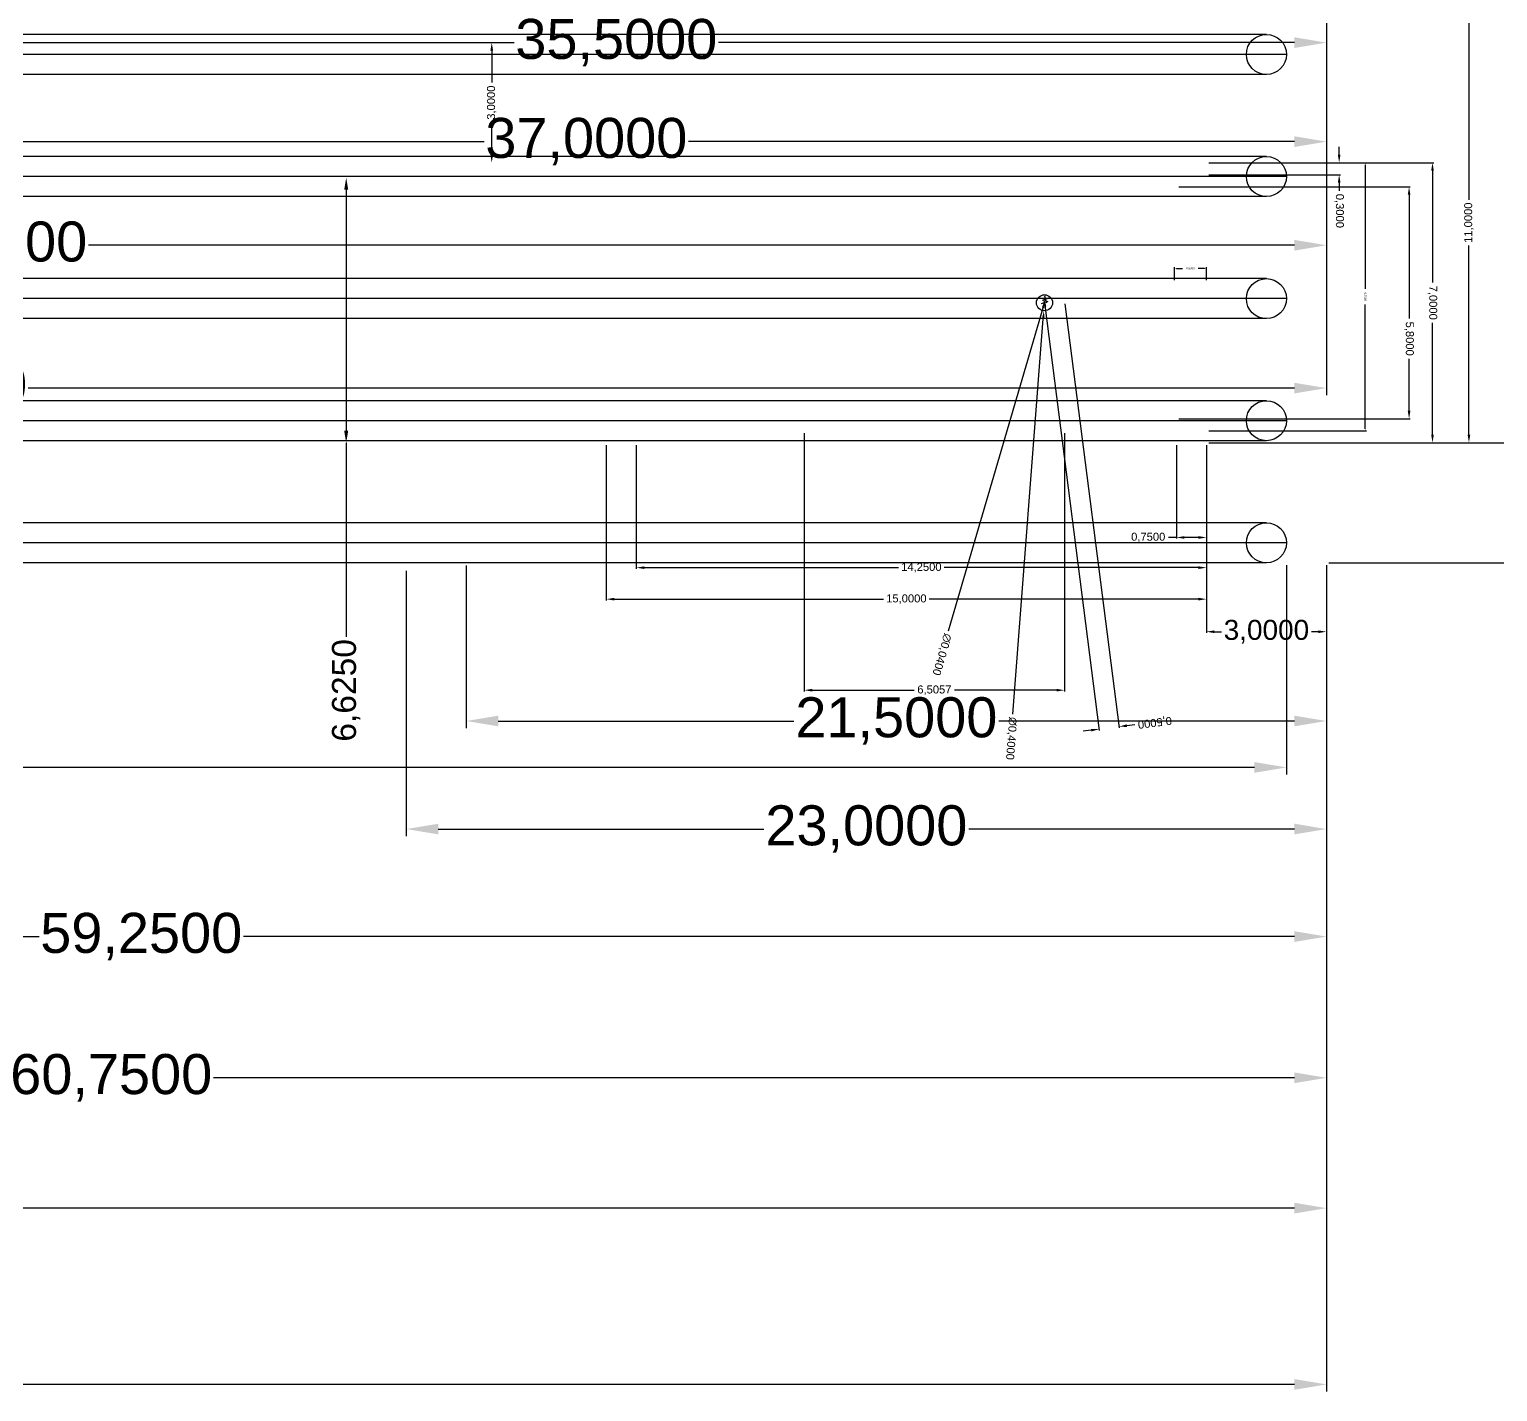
# Model space of a CAD drawing. Header units: millimetres. Extents: x -129 to 171, y -129 to 202.
# Drawn here: x 99.18 to 135.88, y -9.59 to 24.45 of the extents above; entities that cross this region are included whole.
import ezdxf

# ---------------------------------------------------------------- set-up
doc = ezdxf.new("R2010")
doc.units = ezdxf.units.MM
doc.header["$MEASUREMENT"] = 0
for name, color, linetype, plot in [('Acoperis', 180, 'Continuous', False), ('Dimenisuni corp 1', 11, 'Continuous', False), ('Dimensiune acoperis', 11, 'Continuous', False), ('Dimensiuni corp 0', 11, 'Continuous', False), ('Dimensiuni interior_1', 11, 'Continuous', False), ('Utilități_1', 130, 'Continuous', False)]:
    doc.layers.add(name, color=color, linetype=linetype, plot=plot)
doc.styles.get("Standard").update_dxf_attribs({"font": 'arial.ttf'})
doc.dimstyles.new('Mici', dxfattribs={"dimtxt": 0.05, "dimasz": 0.05, "dimexe": 0.03, "dimexo": 0.0625, "dimgap": 0.09, "dimtad": 0, "dimdec": 4, "dimzin": 0, "dimtxsty": 'Standard', "dimcen": 0.09, "dimclrd": 1, "dimclre": 1, "dimadec": 0, "dimazin": 0, "dimtfac": 1, "dimtdec": 4, "dimtofl": 0, "dimtmove": 0, "dimatfit": 3, "dimfxl": 1, "dimtolj": 1, "dimtzin": 0, "dimarcsym": 0})
doc.dimstyles.get("Standard").update_dxf_attribs({"dimtxt": 0.18, "dimasz": 0.18, "dimexe": 0.18, "dimexo": 0.0625, "dimgap": 0.09, "dimtad": 0, "dimtih": 1, "dimtoh": 1, "dimdec": 4, "dimzin": 0, "dimdsep": 46, "dimtxsty": 'Standard', "dimcen": 0.09, "dimadec": 0, "dimazin": 0, "dimtfac": 1, "dimtdec": 4, "dimtofl": 0, "dimtmove": 0, "dimatfit": 3, "dimfxl": 1, "dimtolj": 1, "dimtzin": 0, "dimarcsym": 0})

# ---------------------------------------------------------------- blocks, each defined once
blk = doc.blocks.new('*U32')
blk.add_circle((1.49999999999894, -96.99999999999996), 0.5000000000001137)
at = {"extrusion": (-1, 4.06467440516848e-14, 2.355961287695854e-14)}
for centre, radius, start, end in [((48.49999999999939, -16.80000000000097, -1.500000000000128), 51.80000000000093, 18.92464441605206, 161.0753555839479), ((48.49999999999981, -16.84057971014472, -1.000000000000142), 51.34057971014472, 19.14845577018345, 160.8515442298165), ((48.49999999999975, -16.84057971014466, -2.000000000000142), 51.3405797101447, 19.1484557701835, 160.8515442298165), ((48.49999999999926, -16.88235294117718, -1.500000000000156), 50.8823529411772, 19.3775731207342, 160.6224268792658)]:
    blk.add_arc(centre, radius, start, end, dxfattribs=at)
blk = doc.blocks.new('*U33')
at = {"layer": 'Acoperis', "color": 0, "linetype": 'ByBlock', "lineweight": -2, "transparency": 16777216, "rotation": 90.00000000000072}
for p in [(244.1809216590268, 56.02224301276335), (244.1809216590268, 52.97094301276335), (244.1809216590268, 49.91964301276335), (244.1809216590269, 46.86834301276335), (244.1809216590269, 43.81704301276335)]:
    blk.add_blockref('*U32', p, dxfattribs=at)
blk = doc.blocks.new('*D75')
at = {"layer": 'Defpoints', "color": 0, "transparency": 16777216}
for p in [(47.87651810812984, 13.55132690940241), (145.8765181081308, 13.55132690940238), (47.87651810812984, 8.437973050229173)]:
    blk.add_point(p, dxfattribs=at)
at = {"layer": 'Dimensiune acoperis', "color": 1, "lineweight": -2, "transparency": 16777216}
for p, q in [((47.87651810813001, 13.48882690940181), (47.87651810812994, 8.257973050228578)), ((145.876518108131, 13.48882690940057), (145.8765181081309, 8.25797305022736)), ((48.67651810812994, 8.437973050228567), (94.3240351613364, 8.437973050228)), ((145.0765181081309, 8.437973050227368), (99.4290010549244, 8.437973050227937))]:
    blk.add_line(p, q, dxfattribs=at)
at = {"layer": 'Dimensiune acoperis', "color": 1, "transparency": 16777216}
for points in [[(48.67651810812994, 8.5713063835619), (48.67651810812994, 8.304639716895235), (47.87651810812994, 8.437973050228578)], [(145.0765181081309, 8.571306383560701), (145.0765181081309, 8.304639716894036), (145.8765181081309, 8.43797305022736)]]:
    blk.add_solid(points, dxfattribs=at)
at = {"layer": 'Dimensiune acoperis', "color": 0, "transparency": 16777216, "insert": (96.8765181081304, 8.437973050227969), "char_height": 1, "attachment_point": 5}
blk.add_mtext('\\A1;98,0000', dxfattribs=at)
blk = doc.blocks.new('*D204')
at = {"layer": 'Defpoints', "color": 0, "transparency": 16777216}
for p in [(123.3765181081307, 23.17632690940138), (122.3749307818808, 16.55132690940241), (123.3765181081307, 16.55132690940241)]:
    blk.add_point(p, dxfattribs=at)
at = {"layer": 'Dimensiuni interior_1', "color": 1, "lineweight": -2, "transparency": 16777216}
for p, q in [((122.3749307818808, 22.87632690940137), (122.3749307818808, 16.85132690940241)), ((122.3749307818808, 16.55132690940241), (122.3749307818808, 11.69987056560925))]:
    blk.add_line(p, q, dxfattribs=at)
at = {"layer": 'Dimensiuni interior_1', "color": 1, "transparency": 16777216}
for points in [[(122.3249307818809, 22.87632690940137), (122.4249307818808, 22.87632690940137), (122.3749307818808, 23.17632690940138)], [(122.3249307818809, 16.85132690940241), (122.4249307818808, 16.85132690940241), (122.3749307818808, 16.55132690940241)]]:
    blk.add_solid(points, dxfattribs=at)
at = {"layer": 'Dimensiuni interior_1', "color": 0, "transparency": 16777216, "insert": (122.3749307818808, 10.36382690940185), "char_height": 0.6, "attachment_point": 5, "rotation": 90}
blk.add_mtext('\\A1;6,6250', dxfattribs=at)
blk = doc.blocks.new('*D206')
at = {"layer": 'Defpoints', "color": 0, "transparency": 16777216}
for p in [(46.87651810813044, 13.55132690940242), (146.8765181081305, 13.41560890452413), (146.8765181081305, -6.981941178238827)]:
    blk.add_point(p, dxfattribs=at)
at = {"layer": 'Dimenisuni corp 1', "color": 1, "lineweight": -2, "transparency": 16777216}
for p, q in [((46.87651810813044, 13.48882690940242), (46.87651810813044, -7.161941178238827)), ((146.8765181081305, 13.35310890452413), (146.8765181081305, -7.161941178238827)), ((47.67651810813044, -6.981941178238827), (93.98262997716182, -6.981941178238827)), ((146.0765181081304, -6.981941178238827), (99.77040623909906, -6.981941178238827))]:
    blk.add_line(p, q, dxfattribs=at)
at = {"layer": 'Dimenisuni corp 1', "color": 1, "transparency": 16777216}
for points in [[(47.67651810813044, -6.848607844905493), (47.67651810813044, -7.115274511572161), (46.87651810813044, -6.981941178238827)], [(146.0765181081304, -6.848607844905493), (146.0765181081304, -7.115274511572161), (146.8765181081305, -6.981941178238827)]]:
    blk.add_solid(points, dxfattribs=at)
at = {"layer": 'Dimenisuni corp 1', "color": 0, "transparency": 16777216, "insert": (96.87651810813044, -6.981941178238827), "char_height": 1, "attachment_point": 5}
blk.add_mtext('\\A1;100,0000', dxfattribs=at)
blk = doc.blocks.new('*D230')
at = {"layer": 'Defpoints', "color": 0, "transparency": 16777216}
for p in [(125.3765181081305, 13.54778452086554), (146.8765181081304, 13.55132690940239), (125.3765181081305, 9.598076327219509)]:
    blk.add_point(p, dxfattribs=at)
at = {"layer": 'Dimenisuni corp 1', "color": 1, "lineweight": -2, "transparency": 16777216}
for p, q in [((125.3765181081305, 13.48528452086554), (125.3765181081305, 9.41807632721951)), ((146.8765181081304, 13.48882690940239), (146.8765181081304, 9.41807632721951)), ((126.1765181081305, 9.598076327219509), (133.5655085583351, 9.598076327219509)), ((146.0765181081304, 9.598076327219509), (138.6875276579258, 9.598076327219509))]:
    blk.add_line(p, q, dxfattribs=at)
at = {"layer": 'Dimenisuni corp 1', "color": 1, "transparency": 16777216}
for points in [[(126.1765181081305, 9.731409660552842), (126.1765181081305, 9.464742993886176), (125.3765181081305, 9.598076327219509)], [(146.0765181081304, 9.731409660552842), (146.0765181081304, 9.464742993886176), (146.8765181081304, 9.598076327219509)]]:
    blk.add_solid(points, dxfattribs=at)
at = {"layer": 'Dimenisuni corp 1', "color": 0, "transparency": 16777216, "insert": (136.1265181081304, 9.598076327219509), "char_height": 1, "attachment_point": 5}
blk.add_mtext('\\A1;21,5000', dxfattribs=at)
blk = doc.blocks.new('*D232')
at = {"layer": 'Defpoints', "color": 0, "transparency": 16777216}
for p in [(49.87651810813044, 13.55132690940245), (146.8765181081305, 13.41560890452413), (146.8765181081305, -2.576111683230266)]:
    blk.add_point(p, dxfattribs=at)
at = {"layer": 'Dimenisuni corp 1', "color": 1, "lineweight": -2, "transparency": 16777216}
for p, q in [((49.87651810813044, 13.48882690940245), (49.87651810813044, -2.756111683230266)), ((146.8765181081305, 13.35310890452413), (146.8765181081305, -2.756111683230266)), ((50.67651810813044, -2.576111683230266), (95.82403516133644, -2.576111683230266)), ((146.0765181081304, -2.576111683230266), (100.9290010549244, -2.576111683230266))]:
    blk.add_line(p, q, dxfattribs=at)
at = {"layer": 'Dimenisuni corp 1', "color": 1, "transparency": 16777216}
for points in [[(50.67651810813044, -2.442778349896933), (50.67651810813044, -2.709445016563599), (49.87651810813044, -2.576111683230266)], [(146.0765181081304, -2.442778349896933), (146.0765181081304, -2.709445016563599), (146.8765181081305, -2.576111683230266)]]:
    blk.add_solid(points, dxfattribs=at)
at = {"layer": 'Dimenisuni corp 1', "color": 0, "transparency": 16777216, "insert": (98.37651810813044, -2.576111683230266), "char_height": 1, "attachment_point": 5}
blk.add_mtext('\\A1;97,0000', dxfattribs=at)
blk = doc.blocks.new('*D233')
at = {"layer": 'Defpoints', "color": 0, "transparency": 16777216}
for p in [(87.62651810813053, 13.55132690940245), (146.8765181081304, 13.55132690940239), (146.8765181081304, 4.210205549737882)]:
    blk.add_point(p, dxfattribs=at)
at = {"layer": 'Dimenisuni corp 1', "color": 1, "lineweight": -2, "transparency": 16777216}
for p, q in [((87.62651810813053, 13.48882690940245), (87.62651810813053, 4.030205549737882)), ((146.8765181081304, 13.48882690940239), (146.8765181081304, 4.030205549737882)), ((88.42651810813052, 4.210205549737882), (114.6990351613364, 4.210205549737882)), ((146.0765181081304, 4.210205549737882), (119.8040010549244, 4.210205549737882))]:
    blk.add_line(p, q, dxfattribs=at)
at = {"layer": 'Dimenisuni corp 1', "color": 1, "transparency": 16777216}
for points in [[(88.42651810813052, 4.343538883071216), (88.42651810813052, 4.076872216404548), (87.62651810813053, 4.210205549737882)], [(146.0765181081304, 4.343538883071216), (146.0765181081304, 4.076872216404548), (146.8765181081304, 4.210205549737882)]]:
    blk.add_solid(points, dxfattribs=at)
at = {"layer": 'Dimenisuni corp 1', "color": 0, "transparency": 16777216, "insert": (117.2515181081304, 4.210205549737882), "char_height": 1, "attachment_point": 5}
blk.add_mtext('\\A1;59,2500', dxfattribs=at)
blk = doc.blocks.new('*D240')
at = {"layer": 'Defpoints', "color": 0, "transparency": 16777216}
for p in [(86.12651810813051, 13.55132690940665), (146.8765181081305, 13.41560890452413), (146.8765181081305, 0.6809765192068511)]:
    blk.add_point(p, dxfattribs=at)
at = {"layer": 'Dimenisuni corp 1', "color": 1, "lineweight": -2, "transparency": 16777216}
for p, q in [((86.12651810813051, 13.48882690940665), (86.12651810813051, 0.5009765192068514)), ((146.8765181081305, 13.35310890452413), (146.8765181081305, 0.5009765192068514)), ((86.92651810813051, 0.6809765192068511), (113.9463066483761, 0.6809765192068511)), ((146.0765181081304, 0.6809765192068511), (119.0567295678849, 0.6809765192068511))]:
    blk.add_line(p, q, dxfattribs=at)
at = {"layer": 'Dimenisuni corp 1', "color": 1, "transparency": 16777216}
for points in [[(86.92651810813051, 0.8143098525401844), (86.92651810813051, 0.5476431858735178), (86.12651810813051, 0.6809765192068511)], [(146.0765181081304, 0.8143098525401844), (146.0765181081304, 0.5476431858735178), (146.8765181081305, 0.6809765192068511)]]:
    blk.add_solid(points, dxfattribs=at)
at = {"layer": 'Dimenisuni corp 1', "color": 0, "transparency": 16777216, "insert": (116.5015181081305, 0.6809765192068511), "char_height": 1, "attachment_point": 5}
blk.add_mtext('\\A1;60,7500', dxfattribs=at)
blk = doc.blocks.new('*D241')
at = {"layer": 'Defpoints', "color": 0, "transparency": 16777216}
for p in [(123.8765181081306, 13.41560890452833), (146.8765181081305, 13.41560890452413), (146.8765181081305, 6.897942423109349)]:
    blk.add_point(p, dxfattribs=at)
at = {"layer": 'Dimenisuni corp 1', "color": 1, "lineweight": -2, "transparency": 16777216}
for p, q in [((123.8765181081306, 13.35310890452833), (123.8765181081306, 6.717942423109349)), ((146.8765181081305, 13.35310890452413), (146.8765181081305, 6.717942423109349)), ((124.6765181081306, 6.897942423109349), (132.8155085583352, 6.897942423109349)), ((146.0765181081304, 6.897942423109349), (137.9375276579259, 6.897942423109349))]:
    blk.add_line(p, q, dxfattribs=at)
at = {"layer": 'Dimenisuni corp 1', "color": 1, "transparency": 16777216}
for points in [[(124.6765181081306, 7.031275756442683), (124.6765181081306, 6.764609089776015), (123.8765181081306, 6.897942423109349)], [(146.0765181081304, 7.031275756442683), (146.0765181081304, 6.764609089776015), (146.8765181081305, 6.897942423109349)]]:
    blk.add_solid(points, dxfattribs=at)
at = {"layer": 'Dimenisuni corp 1', "color": 0, "transparency": 16777216, "insert": (135.3765181081305, 6.897942423109349), "char_height": 1, "attachment_point": 5}
blk.add_mtext('\\A1;23,0000', dxfattribs=at)
blk = doc.blocks.new('*D243')
at = {"layer": 'Defpoints', "color": 0, "transparency": 16777216}
for p in [(111.3765181081291, 30.0513269094022), (146.8765181081289, 30.0513269094043), (111.3765181081291, 26.55132690940262)]:
    blk.add_point(p, dxfattribs=at)
at = {"layer": 'Dimensiuni corp 0', "color": 1, "lineweight": -2, "transparency": 16777216}
for p, q in [((111.3765181081291, 29.9888269094022), (111.3765181081291, 26.37132690940262)), ((146.8765181081289, 29.9888269094043), (146.8765181081289, 26.37132690940262)), ((112.1765181081291, 26.55132690940262), (126.5743762254551, 26.55132690940262)), ((146.0765181081289, 26.55132690940262), (131.6786599908029, 26.55132690940262))]:
    blk.add_line(p, q, dxfattribs=at)
at = {"layer": 'Dimensiuni corp 0', "color": 1, "transparency": 16777216}
for points in [[(112.1765181081291, 26.68466024273595), (112.1765181081291, 26.41799357606929), (111.3765181081291, 26.55132690940262)], [(146.0765181081289, 26.68466024273595), (146.0765181081289, 26.41799357606929), (146.8765181081289, 26.55132690940262)]]:
    blk.add_solid(points, dxfattribs=at)
at = {"layer": 'Dimensiuni corp 0', "color": 0, "transparency": 16777216, "insert": (129.126518108129, 26.55132690940262), "char_height": 1, "attachment_point": 5}
blk.add_mtext('\\A1;35,5000', dxfattribs=at)
blk = doc.blocks.new('*D244')
at = {"layer": 'Defpoints', "color": 0, "transparency": 16777216}
for p in [(109.876518108129, 30.0513269094043), (146.8765181081287, 30.0513269094043), (109.876518108129, 24.07730164249158)]:
    blk.add_point(p, dxfattribs=at)
at = {"layer": 'Dimensiuni corp 0', "color": 1, "lineweight": -2, "transparency": 16777216}
for p, q in [((109.876518108129, 29.9888269094043), (109.876518108129, 23.89730164249158)), ((146.8765181081287, 29.9888269094043), (146.8765181081287, 23.89730164249158)), ((110.676518108129, 24.07730164249158), (125.8243762254549, 24.07730164249158)), ((146.0765181081287, 24.07730164249158), (130.9286599908028, 24.07730164249158))]:
    blk.add_line(p, q, dxfattribs=at)
at = {"layer": 'Dimensiuni corp 0', "color": 1, "transparency": 16777216}
for points in [[(110.676518108129, 24.21063497582492), (110.676518108129, 23.94396830915825), (109.876518108129, 24.07730164249158)], [(146.0765181081287, 24.21063497582492), (146.0765181081287, 23.94396830915825), (146.8765181081287, 24.07730164249158)]]:
    blk.add_solid(points, dxfattribs=at)
at = {"layer": 'Dimensiuni corp 0', "color": 0, "transparency": 16777216, "insert": (128.3765181081289, 24.07730164249158), "char_height": 1, "attachment_point": 5}
blk.add_mtext('\\A1;37,0000', dxfattribs=at)
blk = doc.blocks.new('*D245')
at = {"layer": 'Defpoints', "color": 0, "transparency": 16777216}
for p in [(79.87651810812903, 30.05132690940431), (146.8765181081289, 30.0513269094043), (79.87651810812903, 21.4882575297509)]:
    blk.add_point(p, dxfattribs=at)
at = {"layer": 'Dimensiuni corp 0', "color": 1, "lineweight": -2, "transparency": 16777216}
for p, q in [((79.87651810812903, 29.98882690940431), (79.87651810812903, 21.3082575297509)), ((146.8765181081289, 29.9888269094043), (146.8765181081289, 21.3082575297509)), ((80.67651810812903, 21.4882575297509), (110.8213066483745, 21.4882575297509)), ((146.0765181081289, 21.4882575297509), (115.9317295678834, 21.4882575297509))]:
    blk.add_line(p, q, dxfattribs=at)
at = {"layer": 'Dimensiuni corp 0', "color": 1, "transparency": 16777216}
for points in [[(80.67651810812903, 21.62159086308424), (80.67651810812903, 21.35492419641757), (79.87651810812903, 21.4882575297509)], [(146.0765181081289, 21.62159086308424), (146.0765181081289, 21.35492419641757), (146.8765181081289, 21.4882575297509)]]:
    blk.add_solid(points, dxfattribs=at)
at = {"layer": 'Dimensiuni corp 0', "color": 0, "transparency": 16777216, "insert": (113.376518108129, 21.4882575297509), "char_height": 1, "attachment_point": 5}
blk.add_mtext('\\A1;67,0000', dxfattribs=at)
blk = doc.blocks.new('*D272')
at = {"layer": 'Defpoints', "color": 0, "transparency": 16777216}
for p in [(143.8765181081299, 13.55132690940179), (146.8765181081304, 13.55132690940248), (143.8765181081299, 11.82948172263821)]:
    blk.add_point(p, dxfattribs=at)
at = {"layer": 'Dimenisuni corp 1', "color": 1, "lineweight": -2, "transparency": 16777216}
for p, q in [((143.8765181081299, 13.48882690940179), (143.8765181081299, 11.79948172263821)), ((146.8765181081304, 13.48882690940248), (146.8765181081304, 11.79948172263821)), ((144.0765181081299, 11.82948172263821), (144.2496831831643, 11.82948172263821)), ((146.6765181081304, 11.82948172263821), (146.503353033096, 11.82948172263821))]:
    blk.add_line(p, q, dxfattribs=at)
at = {"layer": 'Dimenisuni corp 1', "color": 1, "transparency": 16777216}
for points in [[(144.0765181081299, 11.86281505597154), (144.0765181081299, 11.79614838930487), (143.8765181081299, 11.82948172263821)], [(146.6765181081304, 11.86281505597154), (146.6765181081304, 11.79614838930487), (146.8765181081304, 11.82948172263821)]]:
    blk.add_solid(points, dxfattribs=at)
at = {"layer": 'Dimenisuni corp 1', "color": 0, "transparency": 16777216, "insert": (145.3765181081301, 11.82948172263821), "char_height": 0.5, "attachment_point": 5}
blk.add_mtext('\\A1;3,0000', dxfattribs=at)
blk = doc.blocks.new('*D285')
at = {"layer": 'Defpoints', "color": 0, "transparency": 16777216}
for p in [(76.87651810812895, 30.05132690941481), (146.8765181081287, 30.05132690940287), (76.87651810812895, 17.91737234554955)]:
    blk.add_point(p, dxfattribs=at)
at = {"layer": 'Dimensiuni corp 0', "color": 1, "lineweight": -2, "transparency": 16777216}
for p, q in [((76.87651810812895, 29.98882690941481), (76.87651810812895, 17.73737234554955)), ((146.8765181081287, 29.98882690940287), (146.8765181081287, 17.73737234554955)), ((77.67651810812895, 17.91737234554955), (109.3281279307755, 17.91737234554955)), ((146.0765181081287, 17.91737234554955), (114.4249082854821, 17.91737234554955))]:
    blk.add_line(p, q, dxfattribs=at)
at = {"layer": 'Dimensiuni corp 0', "color": 1, "transparency": 16777216}
for points in [[(77.67651810812895, 18.05070567888288), (77.67651810812895, 17.78403901221622), (76.87651810812895, 17.91737234554955)], [(146.0765181081287, 18.05070567888288), (146.0765181081287, 17.78403901221622), (146.8765181081287, 17.91737234554955)]]:
    blk.add_solid(points, dxfattribs=at)
at = {"layer": 'Dimensiuni corp 0', "color": 0, "transparency": 16777216, "insert": (111.8765181081288, 17.91737234554955), "char_height": 1, "attachment_point": 5}
blk.add_mtext('\\A1;70,0000', dxfattribs=at)
blk = doc.blocks.new('*D316')
at = {"layer": 'Defpoints', "color": 0, "transparency": 16777216}
for p in [(146.8765181081305, 133.5513269094025), (170.984959392468, 133.5513269094025), (146.8765181081306, 16.5513269094024)]:
    blk.add_point(p, dxfattribs=at)
at = {"layer": 'Dimenisuni corp 1', "color": 1, "lineweight": -2, "transparency": 16777216}
for p, q in [((146.9390181081305, 133.5513269094025), (171.164959392468, 133.5513269094025)), ((170.984959392468, 132.7513269094025), (170.984959392468, 77.94521504037105)), ((170.984959392468, 17.35132690940241), (170.984959392468, 72.15743877843381)), ((146.9390181081306, 16.5513269094024), (171.164959392468, 16.55132690940241))]:
    blk.add_line(p, q, dxfattribs=at)
at = {"layer": 'Dimenisuni corp 1', "color": 1, "transparency": 16777216}
for points in [[(170.8516260591347, 132.7513269094025), (171.1182927258013, 132.7513269094025), (170.984959392468, 133.5513269094025)], [(170.8516260591347, 17.35132690940241), (171.1182927258014, 17.35132690940241), (170.984959392468, 16.55132690940241)]]:
    blk.add_solid(points, dxfattribs=at)
at = {"layer": 'Dimenisuni corp 1', "color": 0, "transparency": 16777216, "insert": (170.984959392468, 75.05132690940236), "char_height": 1, "attachment_point": 5, "rotation": 90}
blk.add_mtext('\\A1;117,0000', dxfattribs=at)
blk = doc.blocks.new('*D317')
at = {"layer": 'Defpoints', "color": 0, "transparency": 16777216}
for p in [(146.8765181081305, 133.5513269094025), (174.145360137491, 133.5513269094025), (146.8765181081304, 13.55132690940248)]:
    blk.add_point(p, dxfattribs=at)
at = {"layer": 'Dimenisuni corp 1', "color": 1, "lineweight": -2, "transparency": 16777216}
for p, q in [((146.9390181081305, 133.5513269094025), (174.325360137491, 133.5513269094025)), ((174.145360137491, 132.7513269094025), (174.145360137491, 76.4452150403711)), ((174.145360137491, 14.35132690940249), (174.145360137491, 70.65743877843386)), ((146.9390181081304, 13.55132690940248), (174.325360137491, 13.55132690940249))]:
    blk.add_line(p, q, dxfattribs=at)
at = {"layer": 'Dimenisuni corp 1', "color": 1, "transparency": 16777216}
for points in [[(174.0120268041576, 132.7513269094025), (174.2786934708243, 132.7513269094025), (174.145360137491, 133.5513269094025)], [(174.0120268041577, 14.35132690940249), (174.2786934708243, 14.35132690940249), (174.145360137491, 13.55132690940249)]]:
    blk.add_solid(points, dxfattribs=at)
at = {"layer": 'Dimenisuni corp 1', "color": 0, "transparency": 16777216, "insert": (174.145360137491, 73.5513269094024), "char_height": 1, "attachment_point": 5, "rotation": 90}
blk.add_mtext('\\A1;120,0000', dxfattribs=at)
blk = doc.blocks.new('*D360')
at = {"layer": 'Defpoints', "color": 0, "transparency": 16777216}
for p in [(143.8765181081304, 20.90901339194103), (143.0765606480571, 20.55132690940202), (143.8765181081304, 20.55132690940202)]:
    blk.add_point(p, dxfattribs=at)
at = {"layer": 'Dimensiuni interior_1', "color": 1, "lineweight": -2, "transparency": 16777216}
for p, q in [((143.0765606480571, 20.61382690940202), (143.0765606480571, 20.93901339194103)), ((143.8765181081304, 20.61382690940202), (143.8765181081304, 20.93901339194103)), ((143.1265606480571, 20.90901339194103), (143.2828388323912, 20.90901339194103)), ((143.8265181081304, 20.90901339194103), (143.6702399237964, 20.90901339194103))]:
    blk.add_line(p, q, dxfattribs=at)
at = {"layer": 'Dimensiuni interior_1', "color": 1, "transparency": 16777216}
for points in [[(143.1265606480571, 20.91734672527436), (143.1265606480571, 20.9006800586077), (143.0765606480571, 20.90901339194103)], [(143.8265181081304, 20.91734672527436), (143.8265181081304, 20.9006800586077), (143.8765181081304, 20.90901339194103)]]:
    blk.add_solid(points, dxfattribs=at)
at = {"layer": 'Dimensiuni interior_1', "color": 0, "transparency": 16777216, "insert": (143.4765393780938, 20.90901339194103), "char_height": 0.05, "attachment_point": 5}
blk.add_mtext('\\A1;0,8000', dxfattribs=at)
blk = doc.blocks.new('*D362')
at = {"layer": 'Defpoints', "color": 0, "transparency": 16777216}
for p in [(143.8765181081305, 23.55132690940167), (149.5275704895733, 23.55132690940167), (143.8765181081305, 16.55132690940241)]:
    blk.add_point(p, dxfattribs=at)
at = {"layer": 'Dimensiuni interior_1', "color": 1, "lineweight": -2, "transparency": 16777216}
for p, q in [((143.9390181081305, 23.55132690940167), (149.5575704895733, 23.55132690940167)), ((149.5275704895733, 23.35132690940167), (149.5275704895733, 20.55531053832497)), ((149.5275704895733, 16.75132690940241), (149.5275704895733, 19.54734328048049)), ((143.9390181081305, 16.55132690940241), (149.5575704895733, 16.55132690940241))]:
    blk.add_line(p, q, dxfattribs=at)
at = {"layer": 'Dimensiuni interior_1', "color": 1, "transparency": 16777216}
for points in [[(149.5609038229066, 23.35132690940167), (149.4942371562399, 23.35132690940167), (149.5275704895733, 23.55132690940167)], [(149.5609038229066, 16.75132690940241), (149.4942371562399, 16.75132690940241), (149.5275704895733, 16.55132690940241)]]:
    blk.add_solid(points, dxfattribs=at)
at = {"layer": 'Dimensiuni interior_1', "color": 0, "transparency": 16777216, "insert": (149.5275704895732, 20.05132690940277), "char_height": 0.2, "attachment_point": 5, "rotation": 270}
blk.add_mtext('\\A1;7,0000', dxfattribs=at)
blk = doc.blocks.new('*D363')
at = {"layer": 'Defpoints', "color": 0, "transparency": 16777216}
for p in [(143.8765181081305, 23.55132690940167), (143.8765181081306, 23.25132690939387), (147.1953720306944, 23.25132690939387)]:
    blk.add_point(p, dxfattribs=at)
at = {"layer": 'Dimensiuni interior_1', "color": 1, "lineweight": -2, "transparency": 16777216}
for p, q in [((147.1953720306944, 23.75132690940167), (147.1953720306944, 23.95132690940167)), ((143.9390181081305, 23.55132690940167), (147.2253720306944, 23.55132690940167)), ((143.9390181081306, 23.25132690939387), (147.2253720306944, 23.25132690939387)), ((147.1953720306944, 23.05132690939388), (147.1953720306944, 22.85132690939388))]:
    blk.add_line(p, q, dxfattribs=at)
at = {"layer": 'Dimensiuni interior_1', "color": 1, "transparency": 16777216}
for points in [[(147.2287053640277, 23.75132690940167), (147.162038697361, 23.75132690940167), (147.1953720306944, 23.55132690940167)], [(147.2287053640277, 23.05132690939388), (147.162038697361, 23.05132690939388), (147.1953720306944, 23.25132690939387)]]:
    blk.add_solid(points, dxfattribs=at)
at = {"layer": 'Dimensiuni interior_1', "color": 0, "transparency": 16777216, "insert": (147.1953720306943, 22.34652472658355), "char_height": 0.2, "attachment_point": 5, "rotation": 270}
blk.add_mtext('\\A1;0,3000', dxfattribs=at)
blk = doc.blocks.new('*D364')
at = {"layer": 'Defpoints', "color": 0, "transparency": 16777216}
for p in [(143.8765181081305, 23.55132690940167), (143.8765181081305, 16.85132690939378), (147.8447654587989, 16.85132690939378)]:
    blk.add_point(p, dxfattribs=at)
at = {"layer": 'Dimensiuni interior_1', "color": 1, "lineweight": -2, "transparency": 16777216}
for p, q in [((147.8447654587989, 23.50132690940167), (147.8447654587989, 20.39516388074836)), ((147.8447654587989, 16.90132690939378), (147.8447654587989, 20.00748993804713)), ((143.9390181081305, 16.85132690939378), (147.8747654587989, 16.85132690939378))]:
    blk.add_line(p, q, dxfattribs=at)
at = {"layer": 'Dimensiuni interior_1', "color": 1, "transparency": 16777216}
for points in [[(147.8530987921322, 23.50132690940167), (147.8364321254656, 23.50132690940167), (147.8447654587989, 23.55132690940167)], [(147.8530987921322, 16.90132690939378), (147.8364321254656, 16.90132690939378), (147.8447654587989, 16.85132690939378)]]:
    blk.add_solid(points, dxfattribs=at)
at = {"layer": 'Dimensiuni interior_1', "color": 0, "transparency": 16777216, "insert": (147.8447654587989, 20.20132690939778), "char_height": 0.05, "attachment_point": 5, "rotation": 270}
blk.add_mtext('\\A1;6,7000', dxfattribs=at)
blk = doc.blocks.new('*D365')
at = {"layer": 'Defpoints', "color": 0, "transparency": 16777216}
for p in [(143.126518108131, 16.55132690940248), (143.8765181081305, 16.55132690940242), (143.126518108131, 14.18503623769024)]:
    blk.add_point(p, dxfattribs=at)
at = {"layer": 'Dimensiuni interior_1', "color": 1, "lineweight": -2, "transparency": 16777216}
for p, q in [((143.1265181081309, 16.48882690940247), (143.1265181081309, 14.15503623769023)), ((143.8765181081305, 16.48882690940241), (143.8765181081305, 14.15503623769023)), ((143.1265181081309, 14.18503623769023), (142.9265181081309, 14.18503623769023)), ((143.6765181081305, 14.18503623769023), (143.3265181081309, 14.18503623769023))]:
    blk.add_line(p, q, dxfattribs=at)
at = {"layer": 'Dimensiuni interior_1', "color": 1, "transparency": 16777216}
for points in [[(143.3265181081309, 14.21836957102356), (143.3265181081309, 14.1517029043569), (143.1265181081309, 14.18503623769023)], [(143.6765181081305, 14.21836957102356), (143.6765181081305, 14.1517029043569), (143.8765181081305, 14.18503623769023)]]:
    blk.add_solid(points, dxfattribs=at)
at = {"layer": 'Dimensiuni interior_1', "color": 0, "transparency": 16777216, "insert": (142.4217159253205, 14.18503623769023), "char_height": 0.2, "attachment_point": 5}
blk.add_mtext('\\A1;0,7500', dxfattribs=at)
blk = doc.blocks.new('*D366')
at = {"layer": 'Defpoints', "color": 0, "transparency": 16777216}
for p in [(129.6265181081303, 16.55132690940418), (143.8765181081305, 16.55132690940242), (129.6265181081303, 13.43073548494979)]:
    blk.add_point(p, dxfattribs=at)
at = {"layer": 'Dimensiuni interior_1', "color": 1, "lineweight": -2, "transparency": 16777216}
for p, q in [((129.6265181081302, 16.48882690940417), (129.6265181081302, 13.40073548494978)), ((143.8765181081305, 16.48882690940241), (143.8765181081305, 13.40073548494978)), ((129.8265181081302, 13.43073548494978), (136.1784348884851, 13.43073548494978)), ((143.6765181081305, 13.43073548494978), (137.3246013277757, 13.43073548494978))]:
    blk.add_line(p, q, dxfattribs=at)
at = {"layer": 'Dimensiuni interior_1', "color": 1, "transparency": 16777216}
for points in [[(129.8265181081302, 13.46406881828311), (129.8265181081302, 13.39740215161645), (129.6265181081302, 13.43073548494978)], [(143.6765181081305, 13.46406881828311), (143.6765181081305, 13.39740215161645), (143.8765181081305, 13.43073548494978)]]:
    blk.add_solid(points, dxfattribs=at)
at = {"layer": 'Dimensiuni interior_1', "color": 0, "transparency": 16777216, "insert": (136.7515181081304, 13.43073548494978), "char_height": 0.2, "attachment_point": 5}
blk.add_mtext('\\A1;14,2500', dxfattribs=at)
blk = doc.blocks.new('*D367')
at = {"layer": 'Defpoints', "color": 0, "transparency": 16777216}
for p in [(128.8765181081305, 16.55132690940242), (143.8765181081305, 16.55132690940242), (128.8765181081305, 12.64345519046505)]:
    blk.add_point(p, dxfattribs=at)
at = {"layer": 'Dimensiuni interior_1', "color": 1, "lineweight": -2, "transparency": 16777216}
for p, q in [((128.8765181081305, 16.48882690940241), (128.8765181081305, 12.61345519046505)), ((143.8765181081305, 16.48882690940241), (143.8765181081305, 12.61345519046505)), ((129.0765181081305, 12.64345519046505), (135.8034348884852, 12.64345519046505)), ((143.6765181081305, 12.64345519046505), (136.9496013277758, 12.64345519046505))]:
    blk.add_line(p, q, dxfattribs=at)
at = {"layer": 'Dimensiuni interior_1', "color": 1, "transparency": 16777216}
for points in [[(129.0765181081305, 12.67678852379838), (129.0765181081305, 12.61012185713171), (128.8765181081305, 12.64345519046505)], [(143.6765181081305, 12.67678852379838), (143.6765181081305, 12.61012185713171), (143.8765181081305, 12.64345519046505)]]:
    blk.add_solid(points, dxfattribs=at)
at = {"layer": 'Dimensiuni interior_1', "color": 0, "transparency": 16777216, "insert": (136.3765181081305, 12.64345519046505), "char_height": 0.2, "attachment_point": 5}
blk.add_mtext('\\A1;15,0000', dxfattribs=at)
blk = doc.blocks.new('*D370')
at = {"layer": 'Defpoints', "color": 0, "transparency": 16777216}
for p in [(143.1265181081304, 22.95132690940165), (143.1265181081304, 17.15132690940244), (148.9425254825967, 17.15132690940244)]:
    blk.add_point(p, dxfattribs=at)
at = {"layer": 'Dimensiuni interior_1', "color": 1, "lineweight": -2, "transparency": 16777216}
for p, q in [((143.1890181081304, 22.95132690940165), (148.9725254825967, 22.95132690940165)), ((148.9425254825967, 22.75132690940165), (148.9425254825967, 19.65740186949208)), ((148.9425254825967, 17.35132690940243), (148.9425254825967, 18.64779750387134)), ((143.1890181081304, 17.15132690940244), (148.9725254825967, 17.15132690940244))]:
    blk.add_line(p, q, dxfattribs=at)
at = {"layer": 'Dimensiuni interior_1', "color": 1, "transparency": 16777216}
for points in [[(148.97585881593, 22.75132690940165), (148.9091921492634, 22.75132690940165), (148.9425254825967, 22.95132690940165)], [(148.97585881593, 17.35132690940243), (148.9091921492634, 17.35132690940243), (148.9425254825967, 17.15132690940244)]]:
    blk.add_solid(points, dxfattribs=at)
at = {"layer": 'Dimensiuni interior_1', "color": 0, "transparency": 16777216, "insert": (148.9425254825967, 19.15259968668175), "char_height": 0.2, "attachment_point": 5, "rotation": 270}
blk.add_mtext('\\A1;5,8000', dxfattribs=at)
blk = doc.blocks.new('*D371')
at = {"layer": 'Defpoints', "color": 0, "transparency": 16777216}
for p in [(139.8293444912694, 20.05132690940371), (140.3293444912694, 20.08329954713105), (141.6888869263688, 9.457093227476497)]:
    blk.add_point(p, dxfattribs=at)
at = {"layer": 'Dimensiuni interior_1', "color": 1, "lineweight": -2, "transparency": 16777216}
for p, q in [((139.8372762369425, 19.98933225309709), (141.1967222020127, 9.363879944797395)), ((140.3372762369425, 20.02130489082442), (141.6926941642918, 9.427335792449318)), ((140.9945320639084, 9.368255793670395), (140.7961491637272, 9.342874207516212)), ((141.8872698265499, 9.482474813630676), (142.085652726731, 9.507856399784854))]:
    blk.add_line(p, q, dxfattribs=at)
at = {"layer": 'Dimensiuni interior_1', "color": 1, "transparency": 16777216}
for points in [[(140.9987623282675, 9.33519197697353), (140.9903017995494, 9.401319610367258), (141.1929149640896, 9.393637379824574)], [(141.8915000909089, 9.44941099693381), (141.8830395621908, 9.515538630327539), (141.6888869263687, 9.457093227476497)]]:
    blk.add_solid(points, dxfattribs=at)
at = {"layer": 'Dimensiuni interior_1', "color": 0, "transparency": 16777216, "insert": (142.5863733319497, 9.571919800253951), "char_height": 0.2, "attachment_point": 5, "rotation": 187.290949755077}
blk.add_mtext('\\A1;0,5000', dxfattribs=at)
blk = doc.blocks.new('*D372')
at = {"layer": 'Defpoints', "color": 0, "transparency": 16777216}
for p in [(139.8447300552862, 20.25073424231035, -0.09999999999941944), (139.8139589272577, 19.85191957648196, -0.09999999999941989)]:
    blk.add_point(p, dxfattribs=at)
at = {"layer": 'Dimensiuni interior_1', "color": 1, "lineweight": -2, "transparency": 16777216}
for p, q in [((139.9147114755287, 20.07983090909631), (139.7439775070152, 20.02282290969594)), ((139.8008404915717, 20.13669389365288), (139.8578484909721, 19.96595992513938)), ((139.03631117553, 9.773077879464415), (139.7985733632435, 19.65251224356772))]:
    blk.add_line(p, q, dxfattribs=at)
at = {"layer": 'Dimensiuni interior_1', "color": 1, "transparency": 16777216}
blk.add_solid([(139.8318079187292, 19.64994798289868), (139.7653388077578, 19.65507650423676), (139.8139589272577, 19.85191957648194)], dxfattribs=at)
at = {"layer": 'Dimensiuni interior_1', "color": 0, "transparency": 16777216, "insert": (138.9891081391952, 9.161294549827097), "char_height": 0.2, "attachment_point": 5, "rotation": 265.58800164419705}
blk.add_mtext('\\A1;∅0,4000', dxfattribs=at)
blk = doc.blocks.new('*D373')
at = {"layer": 'Defpoints', "color": 0, "transparency": 16777216}
for p in [(139.8484413688046, 20.11654150968301), (139.8596830813724, 20.15492931892687)]:
    blk.add_point(p, dxfattribs=at)
at = {"layer": 'Dimensiuni interior_1', "color": 1, "lineweight": -2, "transparency": 16777216}
for p, q in [((139.8255582253883, 20.2211023985617), (139.8825662247887, 20.0503684300482)), ((137.4283014330123, 11.8523317962676), (139.7922328059653, 19.92460246346378)), ((139.9394292093452, 20.16423941400514), (139.7686952408317, 20.10723141460476))]:
    blk.add_line(p, q, dxfattribs=at)
at = {"layer": 'Dimensiuni interior_1', "color": 1, "transparency": 16777216}
blk.add_solid([(139.8242226470019, 19.91523436965725), (139.7602429649288, 19.93397055727032), (139.8484413688046, 20.11654150968302)], dxfattribs=at)
at = {"layer": 'Dimensiuni interior_1', "color": 0, "transparency": 16777216, "insert": (137.2558531021241, 11.26346123134244), "char_height": 0.2, "attachment_point": 5, "rotation": 253.6775470291414}
blk.add_mtext('\\A1;∅0,0400', dxfattribs=at)
blk = doc.blocks.new('*D378')
at = {"layer": 'Defpoints', "color": 0, "transparency": 16777216}
for p in [(133.8236765129088, 16.85132690940374), (140.3293444912695, 16.85132690940374), (140.3293444912695, 10.36789832152063)]:
    blk.add_point(p, dxfattribs=at)
at = {"layer": 'Dimensiuni interior_1', "color": 1, "lineweight": -2, "transparency": 16777216}
for p, q in [((133.8236765129088, 16.78882690940373), (133.8236765129088, 10.33789832152063)), ((140.3293444912695, 16.78882690940373), (140.3293444912695, 10.33789832152063)), ((134.0236765129088, 10.36789832152063), (136.5708215525667, 10.36789832152063)), ((140.1293444912695, 10.36789832152063), (137.5821994516117, 10.36789832152063))]:
    blk.add_line(p, q, dxfattribs=at)
at = {"layer": 'Dimensiuni interior_1', "color": 1, "transparency": 16777216}
for points in [[(134.0236765129088, 10.40123165485396), (134.0236765129088, 10.33456498818729), (133.8236765129088, 10.36789832152063)], [(140.1293444912695, 10.40123165485396), (140.1293444912695, 10.33456498818729), (140.3293444912695, 10.36789832152063)]]:
    blk.add_solid(points, dxfattribs=at)
at = {"layer": 'Dimensiuni interior_1', "color": 0, "transparency": 16777216, "insert": (137.0765105020892, 10.36789832152063), "char_height": 0.2, "attachment_point": 5}
blk.add_mtext('\\A1;6,5057', dxfattribs=at)
blk = doc.blocks.new('*D409')
at = {"layer": 'Defpoints', "color": 0, "transparency": 16777216}
for p in [(143.8765181081305, 27.55132690940242), (150.4385733213003, 27.55132690940242), (143.8765181081305, 16.55132690940241)]:
    blk.add_point(p, dxfattribs=at)
at = {"layer": 'Dimensiuni interior_1', "color": 1, "lineweight": -2, "transparency": 16777216}
for p, q in [((143.9390181081305, 27.55132690940254), (150.4685733213002, 27.55132690940255)), ((150.4385733213002, 27.35132690940255), (150.4385733213002, 22.62441012904784)), ((150.4385733213002, 16.75132690940254), (150.4385733213002, 21.47824368975725)), ((143.9390181081304, 16.55132690940254), (150.4685733213002, 16.55132690940254))]:
    blk.add_line(p, q, dxfattribs=at)
at = {"layer": 'Dimensiuni interior_1', "color": 1, "transparency": 16777216}
for points in [[(150.4052399879669, 27.35132690940255), (150.4719066546335, 27.35132690940255), (150.4385733213002, 27.55132690940255)], [(150.4052399879669, 16.75132690940254), (150.4719066546335, 16.75132690940254), (150.4385733213002, 16.55132690940254)]]:
    blk.add_solid(points, dxfattribs=at)
at = {"layer": 'Dimensiuni interior_1', "color": 0, "transparency": 16777216, "insert": (150.4385733213002, 22.05132690940254), "char_height": 0.2, "attachment_point": 5, "rotation": 90.00000000000006}
blk.add_mtext('\\A1;11,0000', dxfattribs=at)
blk = doc.blocks.new('*D413')
at = {"layer": 'Defpoints', "color": 0, "transparency": 16777216}
for p in [(125.3765181081305, 26.55132690940242), (126.0127077830803, 26.55132690940242), (125.3765181081305, 23.55132690940241)]:
    blk.add_point(p, dxfattribs=at)
at = {"layer": 'Dimensiuni interior_1', "color": 1, "lineweight": -2, "transparency": 16777216}
for p, q in [((125.4390181081305, 26.55132690940229), (126.0427077830803, 26.55132690940228)), ((126.0127077830803, 26.35132690940229), (126.0127077830803, 25.55606087938864)), ((126.0127077830803, 23.75132690940228), (126.0127077830803, 24.54659293941593))]:
    blk.add_line(p, q, dxfattribs=at)
at = {"layer": 'Dimensiuni interior_1', "color": 1, "transparency": 16777216}
for points in [[(125.979374449747, 26.35132690940229), (126.0460411164137, 26.35132690940229), (126.0127077830803, 26.55132690940228)], [(125.979374449747, 23.75132690940228), (126.0460411164137, 23.75132690940228), (126.0127077830803, 23.55132690940228)]]:
    blk.add_solid(points, dxfattribs=at)
at = {"layer": 'Dimensiuni interior_1', "color": 0, "transparency": 16777216, "insert": (126.0127077830803, 25.05132690940226), "char_height": 0.2, "attachment_point": 5, "rotation": 89.99999999999994}
blk.add_mtext('\\A1;3,0000', dxfattribs=at)
blk = doc.blocks.new('A$Ca0c041a6')
at = {"layer": 'Utilități_1'}
blk.add_circle((104.552650310036, -62.19999999999847, 3.200000000002134), 0.2, dxfattribs=at)
at = {"layer": 'Acoperis'}
blk.add_blockref('*U33', (-231.0810977321294, -113.5170430127632, 29.99999999999761), dxfattribs=at)
at = {"layer": 'Dimenisuni corp 1'}
for base, p1, picture, middle in [((135.7082652112346, 51.30000000000028), (111.5998239268971, -65.69999999999979), '*D316', (135.7082652112346, -7.199999999999818)), ((138.8686659562576, 51.30000000000028), (111.599823926897, -68.6999999999997), '*D317', (138.8686659562576, -8.699999999999775))]:
    dim = blk.add_linear_dim(base=base, p1=p1, p2=(111.5998239268971, 51.30000000000022), angle=90, dimstyle='Standard', dxfattribs=at)
    dim.commit()
    dim.dimension.update_dxf_attribs({"geometry": picture, "text_midpoint": middle, "insert": (-35.2766941812334, -82.25132690940218)})
for base, p1, p2, picture, middle in [((111.5998239268971, -89.23326808764101), (11.59982392689705, -68.69999999999976), (111.5998239268971, -68.83571800487805), '*D206', (61.59982392689705, -89.23326808764101)), ((111.5998239268971, -84.82743859263245), (14.59982392689705, -68.69999999999973), (111.5998239268971, -68.83571800487805), '*D232', (63.09982392689705, -84.82743859263245)), ((111.5998239268971, -81.57035039019533), (50.84982392689712, -68.69999999999553), (111.5998239268971, -68.83571800487805), '*D240', (81.22482392689709, -81.57035039019533)), ((111.599823926897, -78.0411213596643), (52.34982392689713, -68.69999999999973), (111.599823926897, -68.69999999999979), '*D233', (81.97482392689705, -78.0411213596643)), ((111.5998239268971, -75.35338448629284), (88.5998239268972, -68.83571800487385), (111.5998239268971, -68.83571800487805), '*D241', (100.0998239268971, -75.35338448629284))]:
    dim = blk.add_linear_dim(base=base, p1=p1, p2=p2, dimstyle='Standard', dxfattribs=at)
    dim.commit()
    dim.dimension.update_dxf_attribs({"geometry": picture, "text_midpoint": middle, "dimtype": 128, "insert": (-35.2766941812334, -82.25132690940218)})
dim = blk.add_linear_dim(base=(90.0998239268971, -72.65325058218266), p1=(111.599823926897, -68.69999999999979), p2=(90.0998239268971, -68.70354238853665), dimstyle='Standard', dxfattribs=at)
dim.commit()
dim.dimension.update_dxf_attribs({"geometry": '*D230', "text_midpoint": (100.849823926897, -72.65325058218266), "insert": (-35.2766941812334, -82.25132690940218)})
dim = blk.add_linear_dim(base=(108.5998239268965, -70.42184518676397), p1=(111.599823926897, -68.6999999999997), p2=(108.5998239268965, -68.70000000000039), dimstyle='Mici', override={"dimtxt": 0.5, "dimasz": 0.2}, dxfattribs=at)
dim.commit()
dim.dimension.update_dxf_attribs({"geometry": '*D272', "text_midpoint": (110.0998239268967, -70.42184518676397), "insert": (-35.2766941812334, -82.25132690940218)})
at = {"layer": 'Dimensiune acoperis'}
dim = blk.add_linear_dim(base=(12.59982392689644, -73.813353859173, 29.99999999999761), p1=(110.5998239268974, -68.69999999999979, 29.99999999999761), p2=(12.59982392689644, -68.69999999999978, 29.99999999999761), dimstyle='Standard', dxfattribs=at)
dim.commit()
dim.dimension.update_dxf_attribs({"geometry": '*D75', "text_midpoint": (61.5998239268969, -73.813353859173, 29.99999999999761), "dimtype": 128, "insert": (-35.2766941812334, -82.25132690940218)})
at = {"layer": 'Dimensiuni corp 0'}
dim = blk.add_linear_dim(base=(41.59982392689555, -64.33395456385263, -30.00000000000229), p1=(111.5998239268953, -52.19999999999931, -30.00000000000229), p2=(41.59982392689555, -52.19999999998737, -30.00000000000229), dimstyle='Standard', dxfattribs=at)
dim.commit()
dim.dimension.update_dxf_attribs({"geometry": '*D285', "text_midpoint": (76.59982392689541, -64.33395456385263, -30.00000000000229), "insert": (-35.2766941812334, -82.25132690940218)})
for base, p1, p2, picture, middle in [((44.59982392689564, -60.76306937965128, -30.00000000000229), (111.5998239268956, -52.19999999999788, -30.00000000000243), (44.59982392689564, -52.19999999999787, -30.00000000000229), '*D245', (78.09982392689558, -60.76306937965128, -30.00000000000229)), ((74.59982392689564, -58.1740252669106, -30.00000000000229), (111.5998239268953, -52.19999999999788, -30.00000000000229), (74.59982392689564, -52.19999999999788, -30.00000000000229), '*D244', (93.09982392689547, -58.1740252669106, -30.00000000000229)), ((76.09982392689567, -55.69999999999956, -30.00000000000229), (111.5998239268956, -52.19999999999788, -30.00000000000236), (76.09982392689567, -52.19999999999997, -30.00000000000234), '*D243', (93.84982392689561, -55.69999999999956, -30.00000000000229))]:
    dim = blk.add_linear_dim(base=base, p1=p1, p2=p2, dimstyle='Standard', dxfattribs=at)
    dim.commit()
    dim.dimension.update_dxf_attribs({"geometry": picture, "text_midpoint": middle, "dimtype": 128, "insert": (-35.2766941812334, -82.25132690940218)})
at = {"layer": 'Dimensiuni interior_1'}
for base, p1, p2, override, picture, middle in [((115.1618791400669, -54.69999999999976), (108.599823926897, -65.69999999999976, -2.18834806574037), (108.5998239268971, -54.69999999999978), {"dimtxt": 0.2, "dimasz": 0.2}, '*D409', (115.1618791400668, -60.19999999999982)), ((90.73601360184695, -55.69999999999976), (90.09982392689706, -58.69999999999978), (90.09982392689703, -55.69999999999978), {"dimtxt": 0.2, "dimasz": 0.2, "dimse1": 1}, '*D413', (90.73601360184692, -57.1999999999998))]:
    dim = blk.add_linear_dim(base=base, p1=p1, p2=p2, angle=90, dimstyle='Mici', override=override, dxfattribs=at)
    dim.commit()
    dim.dimension.update_dxf_attribs({"geometry": picture, "text_midpoint": middle, "insert": (-35.2766941812334, -82.25132690940218)})
for base, p1, p2, angle, dimstyle, override, picture, middle in [((111.918677849461, -59.00000000000831), (108.599823926897, -58.70000000000051), (108.5998239268971, -59.00000000000831), 90, 'Mici', {"dimtxt": 0.2, "dimasz": 0.2}, '*D363', (111.918677849461, -59.90480218281867)), ((114.2508763083399, -58.70000000000051), (108.599823926897, -65.69999999999978), (108.599823926897, -58.70000000000051), 90, 'Mici', {"dimtxt": 0.2, "dimasz": 0.2}, '*D362', (114.2508763083399, -62.19999999999945)), ((112.5680712775655, -65.40000000000839), (108.599823926897, -58.70000000000051), (108.599823926897, -65.4000000000084), 90, 'Mici', {"dimse1": 1}, '*D364', (112.5680712775655, -62.05000000000444)), ((87.09823660064745, -65.69999999999978), (88.09982392689724, -59.07500000000081), (88.09982392689724, -65.69999999999979), 90, 'Standard', {"dimtxt": 0.6, "dimasz": 0.3, "dimse1": 1, "dimse2": 1}, '*D204', (87.09823660064743, -71.88750000000033)), ((113.6658313013633, -65.09999999999974, 7.00000000002526), (107.849823926897, -59.30000000000054, 6.999999999997883), (107.849823926897, -65.09999999999975, 6.999999999997883), 90, 'Mici', {"dimtxt": 0.2, "dimasz": 0.2}, '*D370', (113.6658313013633, -63.09872722272047, 7.00000000002526)), ((106.4121927451354, -72.79423368192568, 3.300000000099118), (104.552650310036, -62.19999999999847, 3.300000000002136), (105.052650310036, -62.16802736227113, 3.300000000002136), 7.290949755077024, 'Mici', {"dimtxt": 0.2, "dimasz": 0.2}, '*D371', (107.3096791507163, -72.67940710914823, 3.300000000099118))]:
    dim = blk.add_linear_dim(base=base, p1=p1, p2=p2, angle=angle, dimstyle=dimstyle, override=override, dxfattribs=at)
    dim.commit()
    dim.dimension.update_dxf_attribs({"geometry": picture, "text_midpoint": middle, "dimtype": 128, "insert": (-35.2766941812334, -82.25132690940218)})
dim = blk.add_linear_dim(base=(108.599823926897, -61.34231351746115, 9.250000000067338), p1=(107.7998664668237, -61.70000000000016, 9.249999999997911), p2=(108.599823926897, -61.70000000000016, 9.249999999997897), angle=180, dimstyle='Mici', dxfattribs=at)
dim.commit()
dim.dimension.update_dxf_attribs({"geometry": '*D360', "text_midpoint": (108.1998451968604, -61.34231351746115, 9.250000000067338), "insert": (-35.2766941812334, -82.25132690940218)})
for p1, p2, picture, middle in [((104.5680358740503, -62.0005926670843, 3.200000000000685), (104.5372647460218, -62.39940733291269, 3.200000000003584), '*D372', (103.7124139579673, -73.09003235959138, 3.299999999278701)), ((104.5829889001363, -62.09639759046703, 3.300000000002007), (104.5717471875684, -62.13478539971087, 3.300000000002262), '*D373', (101.9791589208962, -70.987865678076, 3.299999999278701))]:
    dim = blk.add_diameter_dim_2p(p1=p1, p2=p2, dimstyle='Mici', override={"dimtxt": 0.2, "dimasz": 0.2}, dxfattribs=at)
    dim.commit()
    dim.dimension.update_dxf_attribs({"geometry": picture, "text_midpoint": middle, "dimtype": 131, "insert": (-35.27669418122795, -82.25132690941848)})
for base, p1, p2, picture, middle in [((105.0526503100361, -71.88342858788155, 3.299999999997972), (98.54698233167532, -65.39999999999846, 3.29999999999788), (105.052650310036, -65.39999999999846, 3.300000000002136), '*D378', (101.7998163208558, -71.8834285878816, 3.299999999997972)), ((93.59982392689714, -69.60787171893713), (108.599823926897, -65.69999999999978), (93.59982392689703, -65.69999999999978), '*D367', (101.0998239268972, -69.60787171893716)), ((94.34982392689686, -68.8205914244524), (108.599823926897, -65.69999999999978), (94.34982392689675, -65.69999999999801), '*D366', (101.474823926897, -68.82059142445243)), ((107.8498239268976, -68.06629067171194), (108.599823926897, -65.69999999999978), (107.8498239268975, -65.69999999999972), '*D365', (107.1450217440872, -68.06629067171198))]:
    dim = blk.add_linear_dim(base=base, p1=p1, p2=p2, dimstyle='Mici', override={"dimtxt": 0.2, "dimasz": 0.2}, dxfattribs=at)
    dim.commit()
    dim.dimension.update_dxf_attribs({"geometry": picture, "text_midpoint": middle, "dimtype": 128, "insert": (-35.2766941812334, -82.25132690940218)})

msp = doc.modelspace()

# ---------------------------------------------------------------- block references
msp.add_blockref('A$Ca0c041a6', (20.00521919834317, 79.82216798985236))

doc.saveas('drawing.dxf')
